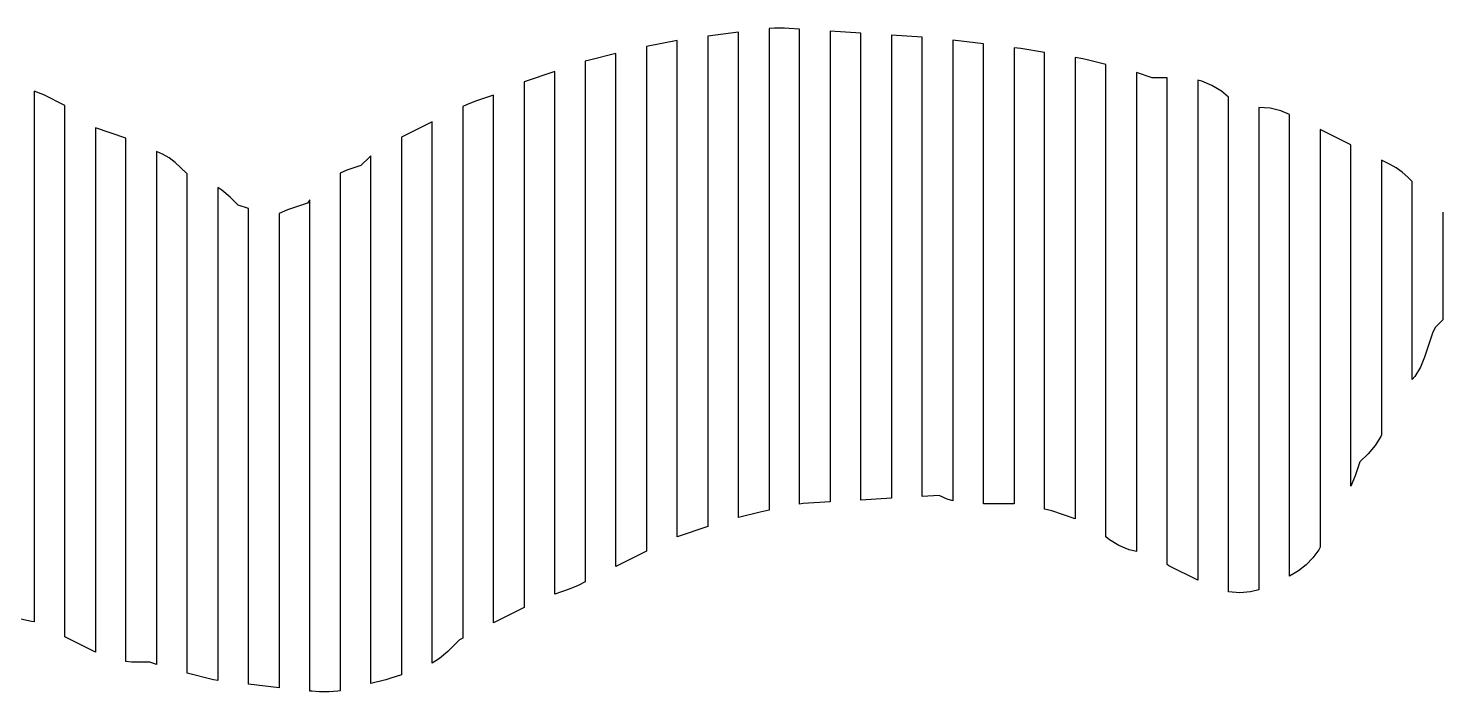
# Model space of a CAD drawing. Header units: metres. Extents: x -6 to 1890, y -8 to 898.
# Drawn here: x 548.8 to 733.6, y 237.8 to 324.5 of the extents above; entities that cross this region are included whole.
import ezdxf

# ---------------------------------------------------------------- set-up
doc = ezdxf.new("R2010")
doc.units = ezdxf.units.M
doc.layers.add('PASSADAS_COMPLETAS', color=1, linetype='CONTINUOUS')
doc.layers.add('PECAS_2D', color=3, linetype='CONTINUOUS')

msp = doc.modelspace()

# ---------------------------------------------------------------- linework, layer by layer
at = {"layer": 'PASSADAS_COMPLETAS'}
msp.add_lwpolyline([(733.578, 300.451), (733.578, 286.392), (732.632, 285.445), (732.289, 284.759), (731.201, 281.495), (730.656, 280.203), (729.915, 279.003), (729.578, 278.61), (729.578, 286.362), (729.578, 287.654), (729.578, 288.946), (729.578, 290.238), (729.578, 291.53), (729.578, 292.822), (729.578, 294.114), (729.578, 295.406), (729.578, 296.699), (729.578, 297.991), (729.578, 299.283), (729.578, 304.451), (729.002, 305.026), (728.277, 305.677), (727.484, 306.249), (726.637, 306.731), (725.578, 307.261), (725.578, 300.852), (725.578, 299.57), (725.578, 298.289), (725.578, 297.007), (725.578, 295.725), (725.578, 294.444), (725.578, 293.162), (725.578, 291.88), (725.578, 290.599), (725.578, 289.317), (725.578, 288.035), (725.578, 286.754), (725.578, 285.472), (725.578, 284.19), (725.578, 282.909), (725.578, 281.627), (725.578, 280.345), (725.578, 271.374), (725.486, 271.155), (724.744, 269.955), (723.832, 268.89), (722.766, 267.824), (722.152, 265.984), (721.578, 264.643), (721.578, 272.517), (721.578, 273.829), (721.578, 275.141), (721.578, 276.454), (721.578, 277.766), (721.578, 279.078), (721.578, 280.391), (721.578, 281.703), (721.578, 283.015), (721.578, 289.576), (721.578, 290.889), (721.578, 292.201), (721.578, 293.513), (721.578, 294.826), (721.578, 296.138), (721.578, 297.45), (721.578, 298.762), (721.578, 300.075), (721.578, 301.387), (721.578, 302.699), (721.578, 309.261), (717.578, 311.261), (717.578, 306.064), (717.578, 304.765), (717.578, 303.465), (717.578, 302.166), (717.578, 300.867), (717.578, 299.568), (717.578, 298.269), (717.578, 296.969), (717.578, 295.67), (717.578, 294.371), (717.578, 293.072), (717.578, 291.773), (717.578, 290.474), (717.578, 277.482), (717.578, 274.883), (717.578, 273.584), (717.578, 272.285), (717.578, 270.986), (717.578, 269.687), (717.578, 268.387), (717.578, 267.088), (717.578, 265.789), (717.578, 256.695), (717.383, 256.322), (716.629, 255.276), (715.744, 254.355), (714.76, 253.582), (713.578, 252.9), (713.578, 258.036), (713.578, 259.32), (713.578, 260.604), (713.578, 261.888), (713.578, 263.172), (713.578, 264.456), (713.578, 265.74), (713.578, 267.024), (713.578, 268.308), (713.578, 269.592), (713.578, 270.876), (713.578, 292.704), (713.578, 293.988), (713.578, 295.272), (713.578, 296.556), (713.578, 297.84), (713.578, 299.124), (713.578, 300.408), (713.578, 301.692), (713.578, 302.976), (713.578, 304.26), (713.578, 305.544), (713.578, 306.828), (713.578, 313.248), (712.413, 313.723), (711.04, 314.047), (709.578, 314.155), (709.578, 309.006), (709.578, 307.719), (709.578, 306.432), (709.578, 305.145), (709.578, 303.858), (709.578, 302.571), (709.578, 301.284), (709.578, 299.997), (709.578, 298.71), (709.578, 297.423), (709.578, 296.136), (709.578, 294.848), (709.578, 266.533), (709.578, 265.246), (709.578, 263.959), (709.578, 261.384), (709.578, 260.097), (709.578, 258.81), (709.578, 257.523), (709.578, 256.236), (709.578, 254.949), (709.578, 251.088), (708.48, 250.825), (707.056, 250.713), (705.578, 250.838), (705.578, 254.718), (705.578, 256.012), (705.578, 257.305), (705.578, 258.598), (705.578, 259.891), (705.578, 261.185), (705.578, 265.064), (705.578, 296.103), (705.578, 297.396), (705.578, 298.689), (705.578, 299.983), (705.578, 301.276), (705.578, 302.569), (705.578, 303.862), (705.578, 305.156), (705.578, 306.449), (705.578, 307.742), (705.578, 309.036), (705.578, 310.329), (705.578, 315.502), (704.664, 316.284), (703.44, 317.037), (702.104, 317.59), (701.578, 317.715), (701.578, 312.488), (701.578, 311.182), (701.578, 309.875), (701.578, 308.568), (701.578, 307.261), (701.578, 305.955), (701.578, 304.648), (701.578, 303.341), (701.578, 302.034), (701.578, 300.728), (701.578, 299.421), (701.578, 298.114), (701.578, 296.808), (701.578, 264.139), (701.578, 261.526), (701.578, 260.219), (701.578, 258.912), (701.578, 257.605), (701.578, 252.378), (697.816, 254.259), (697.578, 254.402), (697.578, 259.597), (697.578, 260.895), (697.578, 262.194), (697.578, 263.492), (697.578, 264.791), (697.578, 266.09), (697.578, 298.554), (697.578, 299.852), (697.578, 301.151), (697.578, 302.45), (697.578, 303.748), (697.578, 305.047), (697.578, 306.345), (697.578, 307.644), (697.578, 308.942), (697.578, 310.241), (697.578, 311.54), (697.578, 312.838), (697.578, 318.032), (695.607, 318.032), (693.578, 318.709), (693.578, 314.796), (693.578, 313.491), (693.578, 312.187), (693.578, 310.882), (693.578, 309.578), (693.578, 308.274), (693.578, 306.969), (693.578, 305.665), (693.578, 304.36), (693.578, 303.056), (693.578, 301.752), (693.578, 300.447), (693.578, 266.533), (693.578, 265.228), (693.578, 263.924), (693.578, 262.62), (693.578, 261.315), (693.578, 260.011), (693.578, 256.098), (692.619, 256.326), (691.284, 256.88), (690.06, 257.632), (689.578, 258.044), (689.578, 261.902), (689.578, 263.188), (689.578, 264.475), (689.578, 265.761), (689.578, 267.047), (689.578, 268.333), (689.578, 269.619), (689.578, 301.769), (689.578, 303.055), (689.578, 304.341), (689.578, 305.627), (689.578, 306.913), (689.578, 308.199), (689.578, 309.486), (689.578, 310.772), (689.578, 312.058), (689.578, 313.344), (689.578, 314.63), (689.578, 315.916), (689.578, 319.774), (687.289, 320.346), (686.578, 320.494), (685.578, 320.661), (685.578, 316.814), (685.578, 315.532), (685.578, 314.249), (685.578, 312.967), (685.578, 311.685), (685.578, 310.403), (685.578, 309.121), (685.578, 307.838), (685.578, 306.556), (685.578, 305.274), (685.578, 303.992), (685.578, 302.71), (685.578, 270.654), (685.578, 269.372), (685.578, 268.09), (685.578, 266.808), (685.578, 265.525), (685.578, 264.243), (685.578, 262.961), (685.578, 260.397), (682.536, 261.411), (681.578, 261.65), (681.578, 264.245), (681.578, 265.542), (681.578, 266.839), (681.578, 268.137), (681.578, 269.434), (681.578, 270.731), (681.578, 303.165), (681.578, 304.462), (681.578, 305.759), (681.578, 307.057), (681.578, 308.354), (681.578, 309.651), (681.578, 310.949), (681.578, 312.246), (681.578, 313.543), (681.578, 314.841), (681.578, 316.138), (681.578, 317.435), (681.578, 321.327), (678.455, 321.84), (677.578, 321.95), (677.578, 318.063), (677.578, 316.767), (677.578, 315.471), (677.578, 314.175), (677.578, 312.88), (677.578, 311.584), (677.578, 310.288), (677.578, 308.992), (677.578, 307.697), (677.578, 306.401), (677.578, 303.81), (677.578, 272.712), (677.578, 271.417), (677.578, 270.121), (677.578, 268.825), (677.578, 267.53), (677.578, 266.234), (677.578, 262.347), (673.578, 262.347), (673.578, 266.267), (673.578, 267.573), (673.578, 268.88), (673.578, 270.186), (673.578, 271.493), (673.578, 272.799), (673.578, 304.157), (673.578, 305.464), (673.578, 306.771), (673.578, 308.077), (673.578, 309.384), (673.578, 310.69), (673.578, 311.997), (673.578, 313.304), (673.578, 314.61), (673.578, 315.917), (673.578, 317.223), (673.578, 318.53), (673.578, 322.45), (669.578, 322.95), (669.578, 319.106), (669.578, 317.825), (669.578, 316.544), (669.578, 315.263), (669.578, 313.982), (669.578, 312.7), (669.578, 311.419), (669.578, 310.138), (669.578, 308.857), (669.578, 307.576), (669.578, 306.295), (669.578, 305.014), (669.578, 274.266), (669.578, 272.985), (669.578, 271.704), (669.578, 270.422), (669.578, 269.141), (669.578, 267.86), (669.578, 262.736), (668.842, 262.972), (667.823, 263.445), (665.578, 263.313), (665.578, 267.226), (665.578, 268.53), (665.578, 269.835), (665.578, 271.139), (665.578, 272.444), (665.578, 273.748), (665.578, 306.359), (665.578, 307.664), (665.578, 308.968), (665.578, 310.273), (665.578, 311.577), (665.578, 312.881), (665.578, 314.186), (665.578, 315.49), (665.578, 316.795), (665.578, 318.099), (665.578, 319.404), (665.578, 323.317), (661.578, 323.584), (661.578, 319.721), (661.578, 318.434), (661.578, 317.147), (661.578, 315.859), (661.578, 314.572), (661.578, 313.285), (661.578, 311.997), (661.578, 310.71), (661.578, 309.423), (661.578, 308.135), (661.578, 306.848), (661.578, 305.56), (661.578, 273.376), (661.578, 272.089), (661.578, 270.802), (661.578, 269.514), (661.578, 268.227), (661.578, 266.94), (661.578, 263.077), (657.578, 262.842), (657.578, 268.034), (657.578, 269.332), (657.578, 270.63), (657.578, 271.928), (657.578, 273.227), (657.578, 305.678), (657.578, 306.976), (657.578, 308.274), (657.578, 309.572), (657.578, 310.87), (657.578, 312.168), (657.578, 313.466), (657.578, 314.764), (657.578, 316.062), (657.578, 317.36), (657.578, 318.658), (657.578, 319.956), (657.578, 323.85), (653.578, 324.117), (653.578, 318.991), (653.578, 317.71), (653.578, 316.428), (653.578, 315.147), (653.578, 313.865), (653.578, 312.584), (653.578, 311.302), (653.578, 310.021), (653.578, 308.739), (653.578, 307.458), (653.578, 306.176), (653.578, 272.859), (653.578, 271.577), (653.578, 270.296), (653.578, 269.014), (653.578, 267.733), (653.578, 262.607), (650.054, 262.4), (649.578, 262.304), (649.578, 266.184), (649.578, 267.478), (649.578, 268.771), (649.578, 270.064), (649.578, 271.358), (649.578, 272.651), (649.578, 304.984), (649.578, 306.277), (649.578, 307.57), (649.578, 308.864), (649.578, 310.157), (649.578, 311.45), (649.578, 312.744), (649.578, 314.037), (649.578, 315.33), (649.578, 316.624), (649.578, 317.917), (649.578, 319.21), (649.578, 324.384), (648.202, 324.475), (647.596, 324.496), (646.304, 324.496), (645.578, 324.45), (645.578, 319.312), (645.578, 318.027), (645.578, 316.743), (645.578, 315.458), (645.578, 314.173), (645.578, 312.889), (645.578, 311.604), (645.578, 310.32), (645.578, 309.035), (645.578, 307.75), (645.578, 306.466), (645.578, 305.181), (645.578, 271.781), (645.578, 270.497), (645.578, 269.212), (645.578, 267.927), (645.578, 266.643), (645.578, 261.504), (644.423, 261.273), (641.578, 260.562), (641.578, 264.445), (641.578, 265.739), (641.578, 267.033), (641.578, 268.327), (641.578, 269.621), (641.578, 270.915), (641.578, 304.563), (641.578, 305.857), (641.578, 307.152), (641.578, 308.446), (641.578, 309.74), (641.578, 311.034), (641.578, 312.328), (641.578, 313.622), (641.578, 314.917), (641.578, 316.211), (641.578, 317.505), (641.578, 318.799), (641.578, 323.976), (637.578, 323.476), (637.578, 318.348), (637.578, 317.066), (637.578, 315.784), (637.578, 314.502), (637.578, 313.22), (637.578, 311.938), (637.578, 310.656), (637.578, 309.374), (637.578, 308.092), (637.578, 306.81), (637.578, 305.528), (637.578, 304.246), (637.578, 302.964), (637.578, 269.633), (637.578, 268.351), (637.578, 267.069), (637.578, 265.787), (637.578, 264.505), (637.578, 263.223), (637.578, 259.377), (633.578, 258.043), (633.578, 261.935), (633.578, 263.232), (633.578, 264.53), (633.578, 265.827), (633.578, 267.124), (633.578, 268.421), (633.578, 303.447), (633.578, 304.745), (633.578, 306.042), (633.578, 307.339), (633.578, 308.636), (633.578, 309.934), (633.578, 311.231), (633.578, 312.528), (633.578, 313.825), (633.578, 315.123), (633.578, 316.42), (633.578, 317.717), (633.578, 322.906), (629.578, 322.106), (629.578, 316.932), (629.578, 315.639), (629.578, 314.346), (629.578, 313.052), (629.578, 311.759), (629.578, 310.465), (629.578, 309.172), (629.578, 307.878), (629.578, 306.585), (629.578, 305.292), (629.578, 303.998), (629.578, 302.705), (629.578, 267.782), (629.578, 266.489), (629.578, 265.195), (629.578, 263.902), (629.578, 262.608), (629.578, 261.315), (629.578, 256.141), (625.578, 254.141), (625.578, 259.3), (625.578, 260.59), (625.578, 261.88), (625.578, 263.17), (625.578, 264.46), (625.578, 265.749), (625.578, 300.573), (625.578, 301.863), (625.578, 303.153), (625.578, 304.443), (625.578, 305.733), (625.578, 307.022), (625.578, 308.312), (625.578, 309.602), (625.578, 310.892), (625.578, 312.181), (625.578, 313.471), (625.578, 314.761), (625.578, 316.051), (625.578, 321.21), (622.122, 320.346), (621.578, 320.187), (621.578, 315.052), (621.578, 313.768), (621.578, 312.484), (621.578, 311.2), (621.578, 309.916), (621.578, 308.632), (621.578, 307.349), (621.578, 306.065), (621.578, 304.781), (621.578, 303.497), (621.578, 302.213), (621.578, 300.929), (621.578, 299.645), (621.578, 263.696), (621.578, 262.412), (621.578, 261.129), (621.578, 259.845), (621.578, 258.561), (621.578, 257.277), (621.578, 252.141), (620.643, 251.674), (619.451, 251.18), (617.578, 250.556), (617.578, 254.422), (617.578, 255.711), (617.578, 257), (617.578, 258.288), (617.578, 259.577), (617.578, 260.866), (617.578, 262.155), (617.578, 298.239), (617.578, 299.528), (617.578, 300.817), (617.578, 302.106), (617.578, 303.394), (617.578, 304.683), (617.578, 305.972), (617.578, 307.261), (617.578, 308.549), (617.578, 309.838), (617.578, 311.127), (617.578, 312.416), (617.578, 313.704), (617.578, 318.859), (613.578, 317.517), (613.578, 312.329), (613.578, 311.033), (613.578, 309.736), (613.578, 308.439), (613.578, 307.142), (613.578, 305.846), (613.578, 304.549), (613.578, 303.252), (613.578, 301.955), (613.578, 300.659), (613.578, 299.362), (613.578, 298.065), (613.578, 296.768), (613.578, 259.162), (613.578, 257.865), (613.578, 256.568), (613.578, 255.271), (613.578, 253.975), (613.578, 252.678), (613.578, 248.788), (609.578, 246.788), (609.578, 250.692), (609.578, 251.993), (609.578, 253.295), (609.578, 254.596), (609.578, 255.897), (609.578, 266.309), (609.578, 296.241), (609.578, 297.542), (609.578, 298.844), (609.578, 300.145), (609.578, 301.447), (609.578, 302.748), (609.578, 304.049), (609.578, 305.351), (609.578, 306.652), (609.578, 307.953), (609.578, 309.255), (609.578, 310.556), (609.578, 315.762), (607.233, 314.98), (606.041, 314.487), (605.578, 314.255), (605.578, 309.109), (605.578, 307.823), (605.578, 306.536), (605.578, 305.25), (605.578, 303.964), (605.578, 302.677), (605.578, 301.391), (605.578, 300.104), (605.578, 298.818), (605.578, 297.531), (605.578, 296.245), (605.578, 294.958), (605.578, 293.672), (605.578, 253.793), (605.578, 252.506), (605.578, 251.22), (605.578, 249.933), (605.578, 248.647), (605.578, 244.788), (605.16, 244.579), (603.619, 243.038), (602.554, 242.126), (601.578, 241.522), (601.578, 246.666), (601.578, 247.952), (601.578, 249.238), (601.578, 250.525), (601.578, 251.811), (601.578, 253.097), (601.578, 290.392), (601.578, 291.678), (601.578, 292.964), (601.578, 294.25), (601.578, 295.536), (601.578, 296.822), (601.578, 298.108), (601.578, 299.395), (601.578, 300.681), (601.578, 301.967), (601.578, 303.253), (601.578, 304.539), (601.578, 305.825), (601.578, 307.111), (601.578, 312.255), (597.578, 310.255), (597.578, 303.751), (597.578, 302.45), (597.578, 301.149), (597.578, 299.849), (597.578, 298.548), (597.578, 297.247), (597.578, 295.946), (597.578, 294.645), (597.578, 293.344), (597.578, 292.044), (597.578, 290.743), (597.578, 289.442), (597.578, 250.418), (597.578, 249.117), (597.578, 247.816), (597.578, 246.515), (597.578, 245.215), (597.578, 243.914), (597.578, 240.011), (596.184, 239.547), (595.514, 239.351), (593.578, 238.868), (593.578, 242.771), (593.578, 244.072), (593.578, 245.373), (593.578, 246.675), (593.578, 247.976), (593.578, 249.277), (593.578, 287.011), (593.578, 288.312), (593.578, 289.613), (593.578, 290.914), (593.578, 292.216), (593.578, 293.517), (593.578, 294.818), (593.578, 296.119), (593.578, 297.42), (593.578, 298.721), (593.578, 300.023), (593.578, 301.324), (593.578, 302.625), (593.578, 307.83), (593.335, 307.611), (592.269, 306.545), (590.429, 305.932), (589.578, 305.576), (589.578, 299.07), (589.578, 297.769), (589.578, 296.468), (589.578, 295.167), (589.578, 293.866), (589.578, 292.565), (589.578, 291.264), (589.578, 289.962), (589.578, 288.661), (589.578, 287.36), (589.578, 286.059), (589.578, 284.758), (589.578, 283.457), (589.578, 249.627), (589.578, 248.326), (589.578, 247.025), (589.578, 245.723), (589.578, 244.422), (589.578, 243.121), (589.578, 241.82), (589.578, 237.917), (589.248, 237.855), (588.136, 237.787), (586.844, 237.787), (585.839, 237.843), (585.578, 237.872), (585.578, 241.723), (585.578, 243.007), (585.578, 244.29), (585.578, 245.574), (585.578, 246.858), (585.578, 248.142), (585.578, 280.235), (585.578, 281.519), (585.578, 282.802), (585.578, 284.086), (585.578, 285.37), (585.578, 286.654), (585.578, 289.221), (585.578, 290.505), (585.578, 291.789), (585.578, 293.072), (585.578, 294.356), (585.578, 295.64), (585.578, 296.923), (585.578, 302.058), (585.309, 301.64), (582.673, 300.762), (581.578, 300.308), (581.578, 293.851), (581.578, 292.559), (581.578, 291.268), (581.578, 289.976), (581.578, 288.685), (581.578, 287.393), (581.578, 286.102), (581.578, 283.519), (581.578, 282.227), (581.578, 280.936), (581.578, 279.644), (581.578, 278.353), (581.578, 277.061), (581.578, 247.357), (581.578, 246.065), (581.578, 244.774), (581.578, 243.482), (581.578, 242.191), (581.578, 238.316), (577.578, 238.761), (577.578, 241.351), (577.578, 242.646), (577.578, 243.942), (577.578, 245.237), (577.578, 246.532), (577.578, 247.827), (577.578, 277.617), (577.578, 278.913), (577.578, 280.208), (577.578, 281.503), (577.578, 282.798), (577.578, 284.094), (577.578, 285.389), (577.578, 286.684), (577.578, 287.979), (577.578, 289.274), (577.578, 290.57), (577.578, 291.865), (577.578, 293.16), (577.578, 294.455), (577.578, 295.751), (577.578, 300.931), (576.248, 301.375), (575.182, 302.441), (574.117, 303.353), (573.578, 303.686), (573.578, 297.242), (573.578, 295.954), (573.578, 294.665), (573.578, 293.376), (573.578, 292.087), (573.578, 290.799), (573.578, 289.51), (573.578, 288.221), (573.578, 286.932), (573.578, 285.644), (573.578, 284.355), (573.578, 283.066), (573.578, 281.777), (573.578, 280.489), (573.578, 249.558), (573.578, 248.269), (573.578, 246.981), (573.578, 245.692), (573.578, 244.403), (573.578, 243.114), (573.578, 241.826), (573.578, 239.248), (573.003, 239.351), (569.578, 240.208), (569.578, 242.818), (569.578, 244.123), (569.578, 245.428), (569.578, 246.733), (569.578, 248.038), (569.578, 249.343), (569.578, 250.648), (569.578, 281.969), (569.578, 283.274), (569.578, 284.579), (569.578, 285.884), (569.578, 287.189), (569.578, 288.494), (569.578, 289.799), (569.578, 291.104), (569.578, 292.409), (569.578, 293.714), (569.578, 295.019), (569.578, 296.324), (569.578, 297.629), (569.578, 298.934), (569.578, 300.239), (569.578, 305.46), (568.719, 306.319), (567.994, 306.97), (567.201, 307.542), (566.354, 308.023), (565.578, 308.411), (565.578, 301.965), (565.578, 300.676), (565.578, 299.386), (565.578, 298.097), (565.578, 296.808), (565.578, 295.518), (565.578, 294.229), (565.578, 292.94), (565.578, 291.65), (565.578, 290.361), (565.578, 289.072), (565.578, 287.782), (565.578, 286.493), (565.578, 285.204), (565.578, 283.915), (565.578, 251.682), (565.578, 250.393), (565.578, 249.103), (565.578, 247.814), (565.578, 246.525), (565.578, 245.235), (565.578, 243.946), (565.578, 241.367), (564.685, 241.665), (562.284, 241.665), (561.578, 241.72), (561.578, 245.593), (561.578, 246.884), (561.578, 248.175), (561.578, 249.466), (561.578, 250.757), (561.578, 252.048), (561.578, 288.196), (561.578, 289.487), (561.578, 290.778), (561.578, 292.069), (561.578, 293.36), (561.578, 294.651), (561.578, 295.942), (561.578, 297.233), (561.578, 298.524), (561.578, 299.815), (561.578, 301.106), (561.578, 302.397), (561.578, 303.688), (561.578, 304.979), (561.578, 310.143), (557.578, 311.476), (557.578, 306.304), (557.578, 305.011), (557.578, 303.718), (557.578, 302.425), (557.578, 301.132), (557.578, 299.838), (557.578, 298.545), (557.578, 297.252), (557.578, 295.959), (557.578, 294.666), (557.578, 293.373), (557.578, 292.08), (557.578, 290.787), (557.578, 289.494), (557.578, 255.875), (557.578, 253.288), (557.578, 251.995), (557.578, 250.702), (557.578, 249.409), (557.578, 248.116), (557.578, 242.944), (553.578, 244.944), (553.578, 250.089), (553.578, 251.375), (553.578, 252.661), (553.578, 253.948), (553.578, 255.234), (553.578, 256.52), (553.578, 291.249), (553.578, 292.535), (553.578, 293.821), (553.578, 295.107), (553.578, 296.394), (553.578, 297.68), (553.578, 298.966), (553.578, 300.252), (553.578, 301.539), (553.578, 302.825), (553.578, 304.111), (553.578, 305.397), (553.578, 306.684), (553.578, 307.97), (553.578, 314.401), (550.842, 315.779), (549.578, 316.294), (549.578, 309.87), (549.578, 308.585), (549.578, 307.301), (549.578, 306.016), (549.578, 304.731), (549.578, 303.447), (549.578, 302.162), (549.578, 300.877), (549.578, 299.592), (549.578, 298.308), (549.578, 297.023), (549.578, 295.738), (549.578, 294.453), (549.578, 293.169), (549.578, 258.481), (549.578, 257.197), (549.578, 255.912), (549.578, 254.627), (549.578, 253.342), (549.578, 252.058), (549.578, 250.773), (549.578, 246.919), (549.245, 246.945), (547.847, 247.278)], dxfattribs=at)
at = {"layer": 'PECAS_2D'}
msp.add_lwpolyline([(733.578, 300.451), (733.578, 286.392), (732.632, 285.445), (732.289, 284.759), (731.201, 281.495), (730.656, 280.203), (729.915, 279.003), (729.578, 278.61), (729.578, 286.362), (729.578, 287.654), (729.578, 288.946), (729.578, 290.238), (729.578, 291.53), (729.578, 292.822), (729.578, 294.114), (729.578, 295.406), (729.578, 296.699), (729.578, 297.991), (729.578, 299.283), (729.578, 304.451), (729.002, 305.026), (728.277, 305.677), (727.484, 306.249), (726.637, 306.731), (725.578, 307.261), (725.578, 300.852), (725.578, 299.57), (725.578, 298.289), (725.578, 297.007), (725.578, 295.725), (725.578, 294.444), (725.578, 293.162), (725.578, 291.88), (725.578, 290.599), (725.578, 289.317), (725.578, 288.035), (725.578, 286.754), (725.578, 285.472), (725.578, 284.19), (725.578, 282.909), (725.578, 281.627), (725.578, 280.345), (725.578, 271.374), (725.486, 271.155), (724.744, 269.955), (723.832, 268.89), (722.766, 267.824), (722.152, 265.984), (721.578, 264.643), (721.578, 272.517), (721.578, 273.829), (721.578, 275.141), (721.578, 276.454), (721.578, 277.766), (721.578, 279.078), (721.578, 280.391), (721.578, 281.703), (721.578, 283.015), (721.578, 289.576), (721.578, 290.889), (721.578, 292.201), (721.578, 293.513), (721.578, 294.826), (721.578, 296.138), (721.578, 297.45), (721.578, 298.762), (721.578, 300.075), (721.578, 301.387), (721.578, 302.699), (721.578, 309.261), (717.578, 311.261), (717.578, 306.064), (717.578, 304.765), (717.578, 303.465), (717.578, 302.166), (717.578, 300.867), (717.578, 299.568), (717.578, 298.269), (717.578, 296.969), (717.578, 295.67), (717.578, 294.371), (717.578, 293.072), (717.578, 291.773), (717.578, 290.474), (717.578, 277.482), (717.578, 274.883), (717.578, 273.584), (717.578, 272.285), (717.578, 270.986), (717.578, 269.687), (717.578, 268.387), (717.578, 267.088), (717.578, 265.789), (717.578, 256.695), (717.383, 256.322), (716.629, 255.276), (715.744, 254.355), (714.76, 253.582), (713.578, 252.9), (713.578, 258.036), (713.578, 259.32), (713.578, 260.604), (713.578, 261.888), (713.578, 263.172), (713.578, 264.456), (713.578, 265.74), (713.578, 267.024), (713.578, 268.308), (713.578, 269.592), (713.578, 270.876), (713.578, 292.704), (713.578, 293.988), (713.578, 295.272), (713.578, 296.556), (713.578, 297.84), (713.578, 299.124), (713.578, 300.408), (713.578, 301.692), (713.578, 302.976), (713.578, 304.26), (713.578, 305.544), (713.578, 306.828), (713.578, 313.248), (712.413, 313.723), (711.04, 314.047), (709.578, 314.155), (709.578, 309.006), (709.578, 307.719), (709.578, 306.432), (709.578, 305.145), (709.578, 303.858), (709.578, 302.571), (709.578, 301.284), (709.578, 299.997), (709.578, 298.71), (709.578, 297.423), (709.578, 296.136), (709.578, 294.848), (709.578, 266.533), (709.578, 265.246), (709.578, 263.959), (709.578, 261.384), (709.578, 260.097), (709.578, 258.81), (709.578, 257.523), (709.578, 256.236), (709.578, 254.949), (709.578, 251.088), (708.48, 250.825), (707.056, 250.713), (705.578, 250.838), (705.578, 254.718), (705.578, 256.012), (705.578, 257.305), (705.578, 258.598), (705.578, 259.891), (705.578, 261.185), (705.578, 265.064), (705.578, 296.103), (705.578, 297.396), (705.578, 298.689), (705.578, 299.983), (705.578, 301.276), (705.578, 302.569), (705.578, 303.862), (705.578, 305.156), (705.578, 306.449), (705.578, 307.742), (705.578, 309.036), (705.578, 310.329), (705.578, 315.502), (704.664, 316.284), (703.44, 317.037), (702.104, 317.59), (701.578, 317.715), (701.578, 312.488), (701.578, 311.182), (701.578, 309.875), (701.578, 308.568), (701.578, 307.261), (701.578, 305.955), (701.578, 304.648), (701.578, 303.341), (701.578, 302.034), (701.578, 300.728), (701.578, 299.421), (701.578, 298.114), (701.578, 296.808), (701.578, 264.139), (701.578, 261.526), (701.578, 260.219), (701.578, 258.912), (701.578, 257.605), (701.578, 252.378), (697.816, 254.259), (697.578, 254.402), (697.578, 259.597), (697.578, 260.895), (697.578, 262.194), (697.578, 263.492), (697.578, 264.791), (697.578, 266.09), (697.578, 298.554), (697.578, 299.852), (697.578, 301.151), (697.578, 302.45), (697.578, 303.748), (697.578, 305.047), (697.578, 306.345), (697.578, 307.644), (697.578, 308.942), (697.578, 310.241), (697.578, 311.54), (697.578, 312.838), (697.578, 318.032), (695.607, 318.032), (693.578, 318.709), (693.578, 314.796), (693.578, 313.491), (693.578, 312.187), (693.578, 310.882), (693.578, 309.578), (693.578, 308.274), (693.578, 306.969), (693.578, 305.665), (693.578, 304.36), (693.578, 303.056), (693.578, 301.752), (693.578, 300.447), (693.578, 266.533), (693.578, 265.228), (693.578, 263.924), (693.578, 262.62), (693.578, 261.315), (693.578, 260.011), (693.578, 256.098), (692.619, 256.326), (691.284, 256.88), (690.06, 257.632), (689.578, 258.044), (689.578, 261.902), (689.578, 263.188), (689.578, 264.475), (689.578, 265.761), (689.578, 267.047), (689.578, 268.333), (689.578, 269.619), (689.578, 301.769), (689.578, 303.055), (689.578, 304.341), (689.578, 305.627), (689.578, 306.913), (689.578, 308.199), (689.578, 309.486), (689.578, 310.772), (689.578, 312.058), (689.578, 313.344), (689.578, 314.63), (689.578, 315.916), (689.578, 319.774), (687.289, 320.346), (686.578, 320.494), (685.578, 320.661), (685.578, 316.814), (685.578, 315.532), (685.578, 314.249), (685.578, 312.967), (685.578, 311.685), (685.578, 310.403), (685.578, 309.121), (685.578, 307.838), (685.578, 306.556), (685.578, 305.274), (685.578, 303.992), (685.578, 302.71), (685.578, 270.654), (685.578, 269.372), (685.578, 268.09), (685.578, 266.808), (685.578, 265.525), (685.578, 264.243), (685.578, 262.961), (685.578, 260.397), (682.536, 261.411), (681.578, 261.65), (681.578, 264.245), (681.578, 265.542), (681.578, 266.839), (681.578, 268.137), (681.578, 269.434), (681.578, 270.731), (681.578, 303.165), (681.578, 304.462), (681.578, 305.759), (681.578, 307.057), (681.578, 308.354), (681.578, 309.651), (681.578, 310.949), (681.578, 312.246), (681.578, 313.543), (681.578, 314.841), (681.578, 316.138), (681.578, 317.435), (681.578, 321.327), (678.455, 321.84), (677.578, 321.95), (677.578, 318.063), (677.578, 316.767), (677.578, 315.471), (677.578, 314.175), (677.578, 312.88), (677.578, 311.584), (677.578, 310.288), (677.578, 308.992), (677.578, 307.697), (677.578, 306.401), (677.578, 303.81), (677.578, 272.712), (677.578, 271.417), (677.578, 270.121), (677.578, 268.825), (677.578, 267.53), (677.578, 266.234), (677.578, 262.347), (673.578, 262.347), (673.578, 266.267), (673.578, 267.573), (673.578, 268.88), (673.578, 270.186), (673.578, 271.493), (673.578, 272.799), (673.578, 304.157), (673.578, 305.464), (673.578, 306.771), (673.578, 308.077), (673.578, 309.384), (673.578, 310.69), (673.578, 311.997), (673.578, 313.304), (673.578, 314.61), (673.578, 315.917), (673.578, 317.223), (673.578, 318.53), (673.578, 322.45), (669.578, 322.95), (669.578, 319.106), (669.578, 317.825), (669.578, 316.544), (669.578, 315.263), (669.578, 313.982), (669.578, 312.7), (669.578, 311.419), (669.578, 310.138), (669.578, 308.857), (669.578, 307.576), (669.578, 306.295), (669.578, 305.014), (669.578, 274.266), (669.578, 272.985), (669.578, 271.704), (669.578, 270.422), (669.578, 269.141), (669.578, 267.86), (669.578, 262.736), (668.842, 262.972), (667.823, 263.445), (665.578, 263.313), (665.578, 267.226), (665.578, 268.53), (665.578, 269.835), (665.578, 271.139), (665.578, 272.444), (665.578, 273.748), (665.578, 306.359), (665.578, 307.664), (665.578, 308.968), (665.578, 310.273), (665.578, 311.577), (665.578, 312.881), (665.578, 314.186), (665.578, 315.49), (665.578, 316.795), (665.578, 318.099), (665.578, 319.404), (665.578, 323.317), (661.578, 323.584), (661.578, 319.721), (661.578, 318.434), (661.578, 317.147), (661.578, 315.859), (661.578, 314.572), (661.578, 313.285), (661.578, 311.997), (661.578, 310.71), (661.578, 309.423), (661.578, 308.135), (661.578, 306.848), (661.578, 305.56), (661.578, 273.376), (661.578, 272.089), (661.578, 270.802), (661.578, 269.514), (661.578, 268.227), (661.578, 266.94), (661.578, 263.077), (657.578, 262.842), (657.578, 268.034), (657.578, 269.332), (657.578, 270.63), (657.578, 271.928), (657.578, 273.227), (657.578, 305.678), (657.578, 306.976), (657.578, 308.274), (657.578, 309.572), (657.578, 310.87), (657.578, 312.168), (657.578, 313.466), (657.578, 314.764), (657.578, 316.062), (657.578, 317.36), (657.578, 318.658), (657.578, 319.956), (657.578, 323.85), (653.578, 324.117), (653.578, 318.991), (653.578, 317.71), (653.578, 316.428), (653.578, 315.147), (653.578, 313.865), (653.578, 312.584), (653.578, 311.302), (653.578, 310.021), (653.578, 308.739), (653.578, 307.458), (653.578, 306.176), (653.578, 272.859), (653.578, 271.577), (653.578, 270.296), (653.578, 269.014), (653.578, 267.733), (653.578, 262.607), (650.054, 262.4), (649.578, 262.304), (649.578, 266.184), (649.578, 267.478), (649.578, 268.771), (649.578, 270.064), (649.578, 271.358), (649.578, 272.651), (649.578, 304.984), (649.578, 306.277), (649.578, 307.57), (649.578, 308.864), (649.578, 310.157), (649.578, 311.45), (649.578, 312.744), (649.578, 314.037), (649.578, 315.33), (649.578, 316.624), (649.578, 317.917), (649.578, 319.21), (649.578, 324.384), (648.202, 324.475), (647.596, 324.496), (646.304, 324.496), (645.578, 324.45), (645.578, 319.312), (645.578, 318.027), (645.578, 316.743), (645.578, 315.458), (645.578, 314.173), (645.578, 312.889), (645.578, 311.604), (645.578, 310.32), (645.578, 309.035), (645.578, 307.75), (645.578, 306.466), (645.578, 305.181), (645.578, 271.781), (645.578, 270.497), (645.578, 269.212), (645.578, 267.927), (645.578, 266.643), (645.578, 261.504), (644.423, 261.273), (641.578, 260.562), (641.578, 264.445), (641.578, 265.739), (641.578, 267.033), (641.578, 268.327), (641.578, 269.621), (641.578, 270.915), (641.578, 304.563), (641.578, 305.857), (641.578, 307.152), (641.578, 308.446), (641.578, 309.74), (641.578, 311.034), (641.578, 312.328), (641.578, 313.622), (641.578, 314.917), (641.578, 316.211), (641.578, 317.505), (641.578, 318.799), (641.578, 323.976), (637.578, 323.476), (637.578, 318.348), (637.578, 317.066), (637.578, 315.784), (637.578, 314.502), (637.578, 313.22), (637.578, 311.938), (637.578, 310.656), (637.578, 309.374), (637.578, 308.092), (637.578, 306.81), (637.578, 305.528), (637.578, 304.246), (637.578, 302.964), (637.578, 269.633), (637.578, 268.351), (637.578, 267.069), (637.578, 265.787), (637.578, 264.505), (637.578, 263.223), (637.578, 259.377), (633.578, 258.043), (633.578, 261.935), (633.578, 263.232), (633.578, 264.53), (633.578, 265.827), (633.578, 267.124), (633.578, 268.421), (633.578, 303.447), (633.578, 304.745), (633.578, 306.042), (633.578, 307.339), (633.578, 308.636), (633.578, 309.934), (633.578, 311.231), (633.578, 312.528), (633.578, 313.825), (633.578, 315.123), (633.578, 316.42), (633.578, 317.717), (633.578, 322.906), (629.578, 322.106), (629.578, 316.932), (629.578, 315.639), (629.578, 314.346), (629.578, 313.052), (629.578, 311.759), (629.578, 310.465), (629.578, 309.172), (629.578, 307.878), (629.578, 306.585), (629.578, 305.292), (629.578, 303.998), (629.578, 302.705), (629.578, 267.782), (629.578, 266.489), (629.578, 265.195), (629.578, 263.902), (629.578, 262.608), (629.578, 261.315), (629.578, 256.141), (625.578, 254.141), (625.578, 259.3), (625.578, 260.59), (625.578, 261.88), (625.578, 263.17), (625.578, 264.46), (625.578, 265.749), (625.578, 300.573), (625.578, 301.863), (625.578, 303.153), (625.578, 304.443), (625.578, 305.733), (625.578, 307.022), (625.578, 308.312), (625.578, 309.602), (625.578, 310.892), (625.578, 312.181), (625.578, 313.471), (625.578, 314.761), (625.578, 316.051), (625.578, 321.21), (622.122, 320.346), (621.578, 320.187), (621.578, 315.052), (621.578, 313.768), (621.578, 312.484), (621.578, 311.2), (621.578, 309.916), (621.578, 308.632), (621.578, 307.349), (621.578, 306.065), (621.578, 304.781), (621.578, 303.497), (621.578, 302.213), (621.578, 300.929), (621.578, 299.645), (621.578, 263.696), (621.578, 262.412), (621.578, 261.129), (621.578, 259.845), (621.578, 258.561), (621.578, 257.277), (621.578, 252.141), (620.643, 251.674), (619.451, 251.18), (617.578, 250.556), (617.578, 254.422), (617.578, 255.711), (617.578, 257), (617.578, 258.288), (617.578, 259.577), (617.578, 260.866), (617.578, 262.155), (617.578, 298.239), (617.578, 299.528), (617.578, 300.817), (617.578, 302.106), (617.578, 303.394), (617.578, 304.683), (617.578, 305.972), (617.578, 307.261), (617.578, 308.549), (617.578, 309.838), (617.578, 311.127), (617.578, 312.416), (617.578, 313.704), (617.578, 318.859), (613.578, 317.517), (613.578, 312.329), (613.578, 311.033), (613.578, 309.736), (613.578, 308.439), (613.578, 307.142), (613.578, 305.846), (613.578, 304.549), (613.578, 303.252), (613.578, 301.955), (613.578, 300.659), (613.578, 299.362), (613.578, 298.065), (613.578, 296.768), (613.578, 259.162), (613.578, 257.865), (613.578, 256.568), (613.578, 255.271), (613.578, 253.975), (613.578, 252.678), (613.578, 248.788), (609.578, 246.788), (609.578, 250.692), (609.578, 251.993), (609.578, 253.295), (609.578, 254.596), (609.578, 255.897), (609.578, 266.309), (609.578, 296.241), (609.578, 297.542), (609.578, 298.844), (609.578, 300.145), (609.578, 301.447), (609.578, 302.748), (609.578, 304.049), (609.578, 305.351), (609.578, 306.652), (609.578, 307.953), (609.578, 309.255), (609.578, 310.556), (609.578, 315.762), (607.233, 314.98), (606.041, 314.487), (605.578, 314.255), (605.578, 309.109), (605.578, 307.823), (605.578, 306.536), (605.578, 305.25), (605.578, 303.964), (605.578, 302.677), (605.578, 301.391), (605.578, 300.104), (605.578, 298.818), (605.578, 297.531), (605.578, 296.245), (605.578, 294.958), (605.578, 293.672), (605.578, 253.793), (605.578, 252.506), (605.578, 251.22), (605.578, 249.933), (605.578, 248.647), (605.578, 244.788), (605.16, 244.579), (603.619, 243.038), (602.554, 242.126), (601.578, 241.522), (601.578, 246.666), (601.578, 247.952), (601.578, 249.238), (601.578, 250.525), (601.578, 251.811), (601.578, 253.097), (601.578, 290.392), (601.578, 291.678), (601.578, 292.964), (601.578, 294.25), (601.578, 295.536), (601.578, 296.822), (601.578, 298.108), (601.578, 299.395), (601.578, 300.681), (601.578, 301.967), (601.578, 303.253), (601.578, 304.539), (601.578, 305.825), (601.578, 307.111), (601.578, 312.255), (597.578, 310.255), (597.578, 303.751), (597.578, 302.45), (597.578, 301.149), (597.578, 299.849), (597.578, 298.548), (597.578, 297.247), (597.578, 295.946), (597.578, 294.645), (597.578, 293.344), (597.578, 292.044), (597.578, 290.743), (597.578, 289.442), (597.578, 250.418), (597.578, 249.117), (597.578, 247.816), (597.578, 246.515), (597.578, 245.215), (597.578, 243.914), (597.578, 240.011), (596.184, 239.547), (595.514, 239.351), (593.578, 238.868), (593.578, 242.771), (593.578, 244.072), (593.578, 245.373), (593.578, 246.675), (593.578, 247.976), (593.578, 249.277), (593.578, 287.011), (593.578, 288.312), (593.578, 289.613), (593.578, 290.914), (593.578, 292.216), (593.578, 293.517), (593.578, 294.818), (593.578, 296.119), (593.578, 297.42), (593.578, 298.721), (593.578, 300.023), (593.578, 301.324), (593.578, 302.625), (593.578, 307.83), (593.335, 307.611), (592.269, 306.545), (590.429, 305.932), (589.578, 305.576), (589.578, 299.07), (589.578, 297.769), (589.578, 296.468), (589.578, 295.167), (589.578, 293.866), (589.578, 292.565), (589.578, 291.264), (589.578, 289.962), (589.578, 288.661), (589.578, 287.36), (589.578, 286.059), (589.578, 284.758), (589.578, 283.457), (589.578, 249.627), (589.578, 248.326), (589.578, 247.025), (589.578, 245.723), (589.578, 244.422), (589.578, 243.121), (589.578, 241.82), (589.578, 237.917), (589.248, 237.855), (588.136, 237.787), (586.844, 237.787), (585.839, 237.843), (585.578, 237.872), (585.578, 241.723), (585.578, 243.007), (585.578, 244.29), (585.578, 245.574), (585.578, 246.858), (585.578, 248.142), (585.578, 280.235), (585.578, 281.519), (585.578, 282.802), (585.578, 284.086), (585.578, 285.37), (585.578, 286.654), (585.578, 289.221), (585.578, 290.505), (585.578, 291.789), (585.578, 293.072), (585.578, 294.356), (585.578, 295.64), (585.578, 296.923), (585.578, 302.058), (585.309, 301.64), (582.673, 300.762), (581.578, 300.308), (581.578, 293.851), (581.578, 292.559), (581.578, 291.268), (581.578, 289.976), (581.578, 288.685), (581.578, 287.393), (581.578, 286.102), (581.578, 283.519), (581.578, 282.227), (581.578, 280.936), (581.578, 279.644), (581.578, 278.353), (581.578, 277.061), (581.578, 247.357), (581.578, 246.065), (581.578, 244.774), (581.578, 243.482), (581.578, 242.191), (581.578, 238.316), (577.578, 238.761), (577.578, 241.351), (577.578, 242.646), (577.578, 243.942), (577.578, 245.237), (577.578, 246.532), (577.578, 247.827), (577.578, 277.617), (577.578, 278.913), (577.578, 280.208), (577.578, 281.503), (577.578, 282.798), (577.578, 284.094), (577.578, 285.389), (577.578, 286.684), (577.578, 287.979), (577.578, 289.274), (577.578, 290.57), (577.578, 291.865), (577.578, 293.16), (577.578, 294.455), (577.578, 295.751), (577.578, 300.931), (576.248, 301.375), (575.182, 302.441), (574.117, 303.353), (573.578, 303.686), (573.578, 297.242), (573.578, 295.954), (573.578, 294.665), (573.578, 293.376), (573.578, 292.087), (573.578, 290.799), (573.578, 289.51), (573.578, 288.221), (573.578, 286.932), (573.578, 285.644), (573.578, 284.355), (573.578, 283.066), (573.578, 281.777), (573.578, 280.489), (573.578, 249.558), (573.578, 248.269), (573.578, 246.981), (573.578, 245.692), (573.578, 244.403), (573.578, 243.114), (573.578, 241.826), (573.578, 239.248), (573.003, 239.351), (569.578, 240.208), (569.578, 242.818), (569.578, 244.123), (569.578, 245.428), (569.578, 246.733), (569.578, 248.038), (569.578, 249.343), (569.578, 250.648), (569.578, 281.969), (569.578, 283.274), (569.578, 284.579), (569.578, 285.884), (569.578, 287.189), (569.578, 288.494), (569.578, 289.799), (569.578, 291.104), (569.578, 292.409), (569.578, 293.714), (569.578, 295.019), (569.578, 296.324), (569.578, 297.629), (569.578, 298.934), (569.578, 300.239), (569.578, 305.46), (568.719, 306.319), (567.994, 306.97), (567.201, 307.542), (566.354, 308.023), (565.578, 308.411), (565.578, 301.965), (565.578, 300.676), (565.578, 299.386), (565.578, 298.097), (565.578, 296.808), (565.578, 295.518), (565.578, 294.229), (565.578, 292.94), (565.578, 291.65), (565.578, 290.361), (565.578, 289.072), (565.578, 287.782), (565.578, 286.493), (565.578, 285.204), (565.578, 283.915), (565.578, 251.682), (565.578, 250.393), (565.578, 249.103), (565.578, 247.814), (565.578, 246.525), (565.578, 245.235), (565.578, 243.946), (565.578, 241.367), (564.685, 241.665), (562.284, 241.665), (561.578, 241.72), (561.578, 245.593), (561.578, 246.884), (561.578, 248.175), (561.578, 249.466), (561.578, 250.757), (561.578, 252.048), (561.578, 288.196), (561.578, 289.487), (561.578, 290.778), (561.578, 292.069), (561.578, 293.36), (561.578, 294.651), (561.578, 295.942), (561.578, 297.233), (561.578, 298.524), (561.578, 299.815), (561.578, 301.106), (561.578, 302.397), (561.578, 303.688), (561.578, 304.979), (561.578, 310.143), (557.578, 311.476), (557.578, 306.304), (557.578, 305.011), (557.578, 303.718), (557.578, 302.425), (557.578, 301.132), (557.578, 299.838), (557.578, 298.545), (557.578, 297.252), (557.578, 295.959), (557.578, 294.666), (557.578, 293.373), (557.578, 292.08), (557.578, 290.787), (557.578, 289.494), (557.578, 255.875), (557.578, 253.288), (557.578, 251.995), (557.578, 250.702), (557.578, 249.409), (557.578, 248.116), (557.578, 242.944), (553.578, 244.944), (553.578, 250.089), (553.578, 251.375), (553.578, 252.661), (553.578, 253.948), (553.578, 255.234), (553.578, 256.52), (553.578, 291.249), (553.578, 292.535), (553.578, 293.821), (553.578, 295.107), (553.578, 296.394), (553.578, 297.68), (553.578, 298.966), (553.578, 300.252), (553.578, 301.539), (553.578, 302.825), (553.578, 304.111), (553.578, 305.397), (553.578, 306.684), (553.578, 307.97), (553.578, 314.401), (550.842, 315.779), (549.578, 316.294), (549.578, 309.87), (549.578, 308.585), (549.578, 307.301), (549.578, 306.016), (549.578, 304.731), (549.578, 303.447), (549.578, 302.162), (549.578, 300.877), (549.578, 299.592), (549.578, 298.308), (549.578, 297.023), (549.578, 295.738), (549.578, 294.453), (549.578, 293.169), (549.578, 258.481), (549.578, 257.197), (549.578, 255.912), (549.578, 254.627), (549.578, 253.342), (549.578, 252.058), (549.578, 250.773), (549.578, 246.919), (549.245, 246.945), (547.847, 247.278)], dxfattribs=at)

doc.saveas('drawing.dxf')
